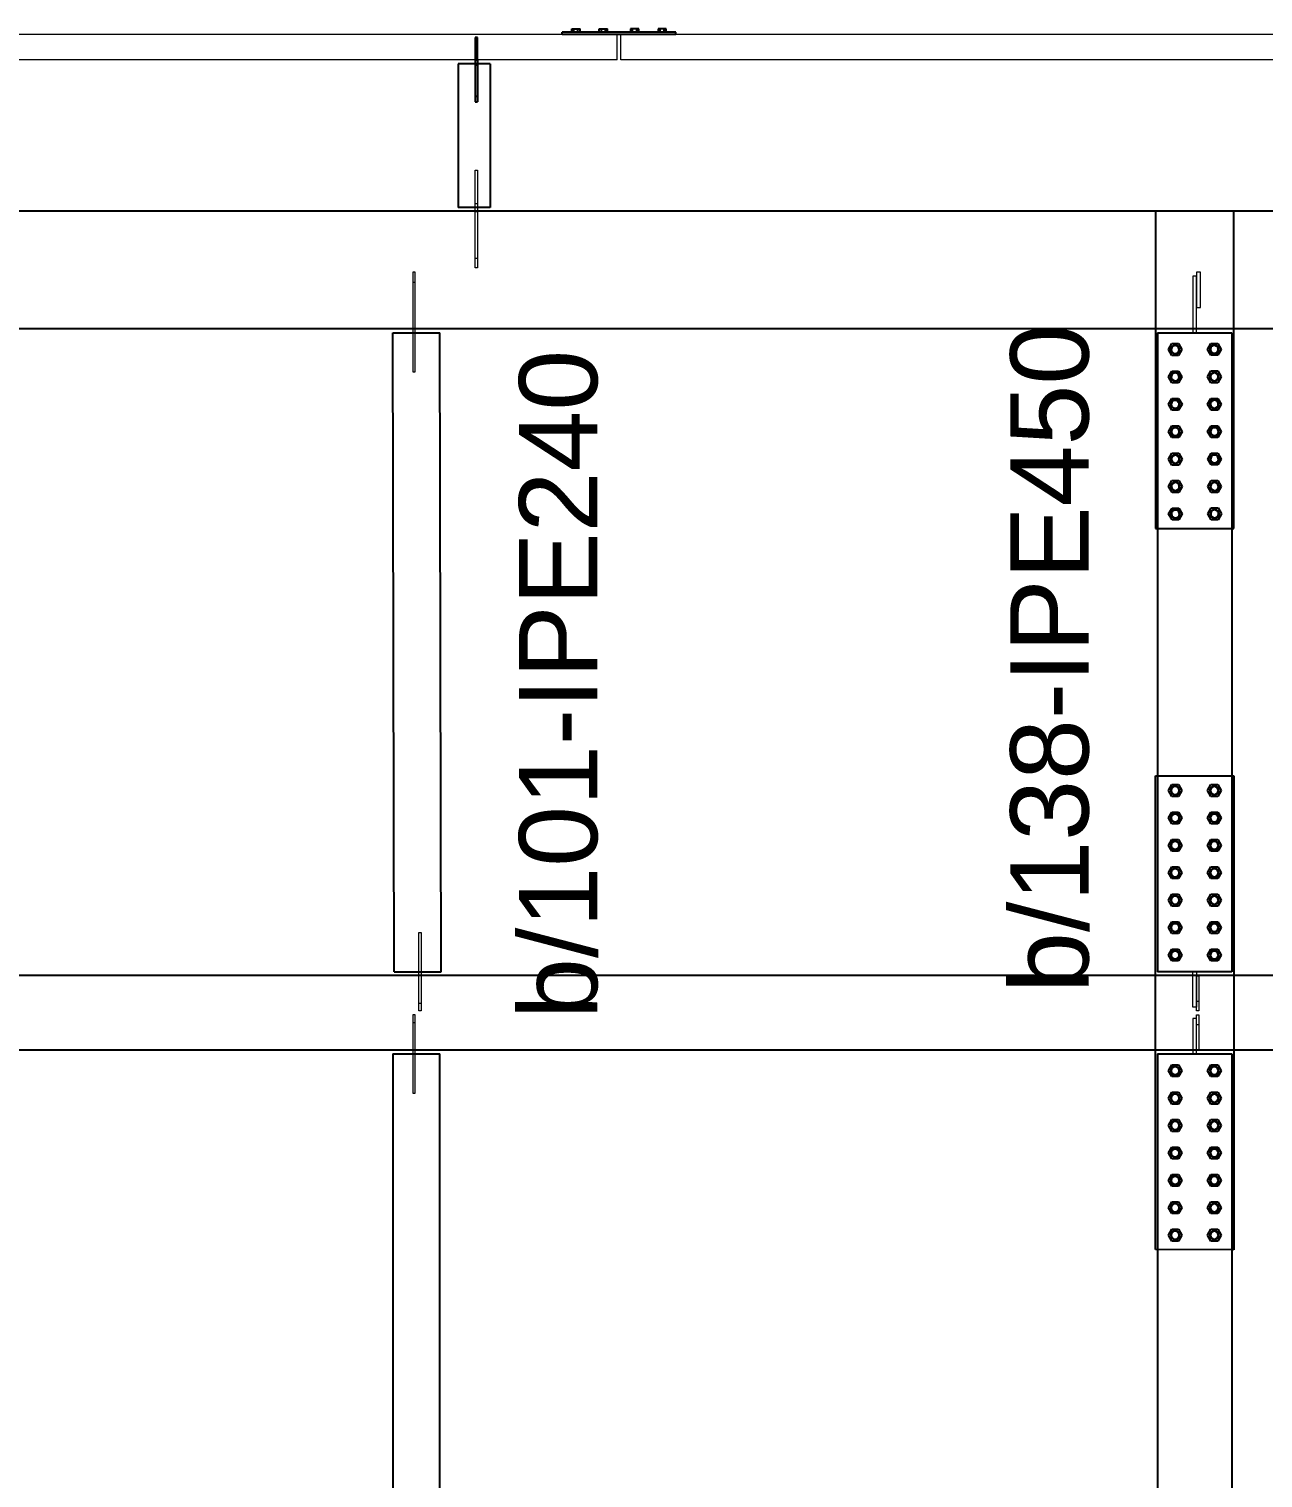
# Model space of a CAD drawing. Header units: millimetres. Extents: x -158 to 97215, y -53820 to 8373.
# Drawn here: x 76726 to 79878, y -29893 to -26192 of the extents above; entities that cross this region are included whole.
import ezdxf
from ezdxf.enums import TextEntityAlignment as Align

# ---------------------------------------------------------------- set-up
doc = ezdxf.new("R2010")
doc.units = ezdxf.units.MM
doc.header["$LTSCALE"] = 0.8
for name, color, linetype, lineweight in [('0-1', 7, 'Continuous', 5), ('E_TEXTO', 3, 'Continuous', 9), ('P-PLATINA', 6, 'Continuous', 15)]:
    doc.layers.add(name, color=color, linetype=linetype, lineweight=lineweight)
doc.layers.add('VIGAS', color=8, linetype='Continuous')
doc.styles.add('VERDANA', font='arial.ttf')

msp = doc.modelspace()

# ---------------------------------------------------------------- linework, layer by layer
at = {"color": 1, "linetype": 'Continuous'}
for centre, radius, start, end in [((79653.5, -27010.7), 11.5, 108.1023, 288.1023), ((79653.5, -27010.7), 10, 0.1023, 180.1023), ((79653.5, -27010.7), 10, 180.1023, 0.1023), ((79653.5, -27010.7), 11.5, 288.1023, 108.1023), ((79753.5, -27010.5), 11.5, 108.1023, 288.1023), ((79753.5, -27010.5), 10, 0.1023, 180.1023), ((79753.5, -27010.5), 10, 180.1023, 0.1023), ((79753.5, -27010.5), 11.5, 288.1023, 108.1023), ((79653.6, -27080.7), 11.5, 108.1023, 288.1023), ((79653.6, -27080.7), 10, 0.1023, 180.1023), ((79653.6, -27080.7), 10, 180.1023, 0.1023), ((79653.6, -27080.7), 11.5, 288.1023, 108.1023), ((79753.6, -27080.5), 11.5, 108.1023, 288.1023), ((79753.6, -27080.5), 10, 0.1023, 180.1023), ((79753.6, -27080.5), 10, 180.1023, 0.1023), ((79753.6, -27080.5), 11.5, 288.1023, 108.1023), ((79653.7, -27150.7), 11.5, 108.1023, 288.1023), ((79653.7, -27150.7), 10, 0.1023, 180.1023), ((79653.7, -27150.7), 10, 180.1023, 0.1023), ((79653.7, -27150.7), 11.5, 288.1023, 108.1023), ((79753.7, -27150.5), 11.5, 108.1023, 288.1023), ((79753.7, -27150.5), 10, 0.1023, 180.1023), ((79753.7, -27150.5), 10, 180.1023, 0.1023), ((79753.7, -27150.5), 11.5, 288.1023, 108.1023), ((79653.9, -27220.7), 11.5, 108.1023, 288.1023), ((79653.9, -27220.7), 10, 0.1023, 180.1023), ((79653.9, -27220.7), 10, 180.1023, 0.1023), ((79653.9, -27220.7), 11.5, 288.1023, 108.1023), ((79753.9, -27220.5), 11.5, 108.1023, 288.1023), ((79753.9, -27220.5), 10, 0.1023, 180.1023), ((79753.9, -27220.5), 10, 180.1023, 0.1023), ((79753.9, -27220.5), 11.5, 288.1023, 108.1023), ((79654, -27290.7), 11.5, 108.1023, 288.1023), ((79654, -27290.7), 10, 0.1023, 180.1023), ((79654, -27290.7), 10, 180.1023, 0.1023), ((79654, -27290.7), 11.5, 288.1023, 108.1023), ((79754, -27290.5), 11.5, 108.1023, 288.1023), ((79754, -27290.5), 10, 0.1023, 180.1023), ((79754, -27290.5), 10, 180.1023, 0.1023), ((79754, -27290.5), 11.5, 288.1023, 108.1023), ((79654.1, -27360.7), 11.5, 108.1023, 288.1023), ((79654.1, -27360.7), 10, 0.1023, 180.1023), ((79654.1, -27360.7), 10, 180.1023, 0.1023), ((79654.1, -27360.7), 11.5, 288.1023, 108.1023), ((79754.1, -27360.5), 11.5, 108.1023, 288.1023), ((79754.1, -27360.5), 10, 0.1023, 180.1023), ((79754.1, -27360.5), 10, 180.1023, 0.1023), ((79754.1, -27360.5), 11.5, 288.1023, 108.1023), ((79654.2, -27430.7), 11.5, 288.1023, 108.1023), ((79754.2, -27430.5), 11.5, 108.1023, 288.1023), ((79754.2, -27430.5), 11.5, 288.1023, 108.1023), ((79654.2, -27430.7), 11.5, 108.1023, 288.1023), ((79654.2, -27430.7), 10, 0.1023, 180.1023), ((79654.2, -27430.7), 10, 180.1023, 0.1023), ((79754.2, -27430.5), 10, 0.1023, 180.1023), ((79754.2, -27430.5), 10, 180.1023, 0.1023), ((79653.5, -28137), 11.5, 108, 288), ((79653.5, -28137), 10, 0, 180), ((79653.5, -28137), 10, 180, 0), ((79653.5, -28137), 11.5, 288, 108), ((79753.5, -28137), 11.5, 108, 288), ((79753.5, -28137), 10, 0, 180), ((79753.5, -28137), 10, 180, 0), ((79753.5, -28137), 11.5, 288, 108), ((79653.5, -28207), 11.5, 108, 288), ((79653.5, -28207), 11.5, 288, 108), ((79753.5, -28207), 11.5, 108, 288), ((79753.5, -28207), 11.5, 288, 108), ((79653.5, -28207), 10, 0, 180), ((79653.5, -28207), 10, 180, 0), ((79753.5, -28207), 10, 0, 180), ((79753.5, -28207), 10, 180, 0), ((79653.5, -28277), 11.5, 108, 288), ((79653.5, -28277), 10, 0, 180), ((79653.5, -28277), 11.5, 288, 108), ((79753.5, -28277), 11.5, 108, 288), ((79753.5, -28277), 10, 0, 180), ((79753.5, -28277), 11.5, 288, 108), ((79653.5, -28277), 10, 180, 0), ((79753.5, -28277), 10, 180, 0), ((79653.5, -28347), 11.5, 108, 288), ((79653.5, -28347), 10, 0, 180), ((79653.5, -28347), 11.5, 288, 108), ((79753.5, -28347), 11.5, 108, 288), ((79753.5, -28347), 10, 0, 180), ((79753.5, -28347), 11.5, 288, 108), ((79653.5, -28347), 10, 180, 0), ((79753.5, -28347), 10, 180, 0), ((79653.5, -28417), 11.5, 108, 288), ((79653.5, -28417), 10, 0, 180), ((79653.5, -28417), 10, 180, 0), ((79653.5, -28417), 11.5, 288, 108), ((79753.5, -28417), 11.5, 108, 288), ((79753.5, -28417), 10, 0, 180), ((79753.5, -28417), 10, 180, 0), ((79753.5, -28417), 11.5, 288, 108), ((79653.5, -28487), 11.5, 108, 288), ((79653.5, -28487), 10, 0, 180), ((79653.5, -28487), 10, 180, 0), ((79653.5, -28487), 11.5, 288, 108), ((79753.5, -28487), 11.5, 108, 288), ((79753.5, -28487), 10, 0, 180), ((79753.5, -28487), 10, 180, 0), ((79753.5, -28487), 11.5, 288, 108), ((79653.5, -28557), 11.5, 108, 288), ((79653.5, -28557), 10, 0, 180), ((79653.5, -28557), 10, 180, 0), ((79653.5, -28557), 11.5, 288, 108), ((79753.5, -28557), 11.5, 108, 288), ((79753.5, -28557), 10, 0, 180), ((79753.5, -28557), 10, 180, 0), ((79753.5, -28557), 11.5, 288, 108), ((79653.5, -28852.5), 11.5, 108, 288), ((79653.5, -28852.5), 10, 0, 180), ((79653.5, -28852.5), 10, 180, 0), ((79653.5, -28852.5), 11.5, 288, 108), ((79753.5, -28852.5), 11.5, 108, 288), ((79753.5, -28852.5), 10, 0, 180), ((79753.5, -28852.5), 10, 180, 0), ((79753.5, -28852.5), 11.5, 288, 108), ((79653.5, -28922.5), 11.5, 108, 288), ((79653.5, -28922.5), 10, 0, 180), ((79653.5, -28922.5), 10, 180, 0), ((79653.5, -28922.5), 11.5, 288, 108), ((79753.5, -28922.5), 11.5, 108, 288), ((79753.5, -28922.5), 10, 0, 180), ((79753.5, -28922.5), 10, 180, 0), ((79753.5, -28922.5), 11.5, 288, 108), ((79653.5, -28992.5), 11.5, 108, 288), ((79653.5, -28992.5), 10, 0, 180), ((79653.5, -28992.5), 10, 180, 0), ((79653.5, -28992.5), 11.5, 288, 108), ((79753.5, -28992.5), 11.5, 108, 288), ((79753.5, -28992.5), 10, 0, 180), ((79753.5, -28992.5), 10, 180, 0), ((79753.5, -28992.5), 11.5, 288, 108), ((79653.5, -29062.5), 11.5, 108, 288), ((79653.5, -29062.5), 10, 0, 180), ((79653.5, -29062.5), 10, 180, 0), ((79653.5, -29062.5), 11.5, 288, 108), ((79753.5, -29062.5), 11.5, 108, 288), ((79753.5, -29062.5), 10, 0, 180), ((79753.5, -29062.5), 10, 180, 0), ((79753.5, -29062.5), 11.5, 288, 108), ((79653.5, -29132.5), 11.5, 108, 288), ((79653.5, -29132.5), 11.5, 288, 108), ((79753.5, -29132.5), 11.5, 108, 288), ((79753.5, -29132.5), 11.5, 288, 108), ((79653.5, -29132.5), 10, 0, 180), ((79653.5, -29132.5), 10, 180, 0), ((79753.5, -29132.5), 10, 0, 180), ((79753.5, -29132.5), 10, 180, 0), ((79653.5, -29202.5), 11.5, 108, 288), ((79653.5, -29202.5), 10, 0, 180), ((79653.5, -29202.5), 11.5, 288, 108), ((79753.5, -29202.5), 11.5, 108, 288), ((79753.5, -29202.5), 10, 0, 180), ((79753.5, -29202.5), 11.5, 288, 108), ((79653.5, -29202.5), 10, 180, 0), ((79753.5, -29202.5), 10, 180, 0), ((79653.5, -29272.5), 11.5, 108, 288), ((79653.5, -29272.5), 10, 0, 180), ((79653.5, -29272.5), 11.5, 288, 108), ((79753.5, -29272.5), 11.5, 108, 288), ((79753.5, -29272.5), 10, 0, 180), ((79753.5, -29272.5), 11.5, 288, 108), ((79653.5, -29272.5), 10, 180, 0), ((79753.5, -29272.5), 10, 180, 0)]:
    msp.add_arc(centre, radius, start, end, dxfattribs=at)
at = {"layer": '0-1', "color": 8}
for p, q in [((78228.3, -26206.2), (75883.3, -26206.2)), ((78228.3, -26271.2), (78228.3, -26206.2)), ((90228.3, -26206.2), (78238.3, -26206.2)), ((78238.3, -26271.2), (78238.3, -26206.2)), ((78228.3, -26271.2), (75883.3, -26271.2)), ((90228.3, -26271.2), (78238.3, -26271.2))]:
    msp.add_line(p, q, dxfattribs=at)
at = {"layer": 'P-PLATINA'}
for p, q in [((77865.8, -26637.8), (77871.8, -26637.8)), ((77865.8, -26777.1), (77871.8, -26777.1)), ((77706.7, -26838.6), (77712.7, -26838.6)), ((79708.2, -28675), (79714.2, -28675)), ((77722, -28680), (77728, -28680)), ((77706.7, -28729.4), (77712.7, -28729.4)), ((79708.2, -28734.4), (79714.2, -28734.4))]:
    msp.add_line(p, q, dxfattribs=at)
for points in [[(77865.8, -26657.8), (77865.8, -26647.8), (77865.8, -26552.8), (77871.8, -26552.8), (77871.8, -26647.8), (77871.8, -26657.8)], [(77871.8, -26657.8), (77871.8, -26802.1), (77865.8, -26802.1), (77865.8, -26657.8)], [(79708.2, -26967.8), (79708.2, -26823.5), (79698.8, -26823.5), (79698.8, -26967.8)], [(79708.2, -28599.7), (79708.2, -28690), (79698.8, -28690), (79698.8, -28599.7)], [(79714.2, -28610), (79714.2, -28700), (79708.2, -28700), (79708.2, -28610)], [(79708.2, -28799.4), (79708.2, -28709.4), (79714.2, -28709.4), (79714.2, -28799.4)], [(79708.2, -28809.7), (79708.2, -28719.4), (79698.8, -28719.4), (79698.8, -28809.7)]]:
    msp.add_lwpolyline(points, dxfattribs=at)
for points in [[(77712.7, -26967.8), (77712.7, -26957.8), (77712.7, -26813.6), (77706.7, -26813.6), (77706.7, -26957.8), (77706.7, -26967.8), (77706.7, -27067.8), (77712.7, -27067.8)], [(79718.2, -26813.5), (79708.2, -26813.5), (79708.2, -26903.5), (79718.2, -26903.5)], [(77722, -28700), (77722, -28609.7), (77722, -28599.7), (77722, -28499.7), (77728, -28499.7), (77728, -28599.7), (77728, -28609.7), (77728, -28700)], [(77712.7, -28809.7), (77712.7, -28799.7), (77712.7, -28709.4), (77706.7, -28709.4), (77706.7, -28799.7), (77706.7, -28809.7), (77706.7, -28909.7), (77712.7, -28909.7)]]:
    msp.add_lwpolyline(points, close=True, dxfattribs=at)
at = {"layer": 'VIGAS'}
for p, q in [((78112.9, -26200.2), (78112.9, -26192.2)), ((78112.9, -26192.2), (78133.7, -26192.2)), ((78118.1, -26200.2), (78118.1, -26192.2)), ((78128.5, -26200.2), (78128.5, -26192.2)), ((78133.7, -26200.2), (78133.7, -26192.2)), ((78182.9, -26200.2), (78182.9, -26192.2)), ((78182.9, -26192.2), (78203.7, -26192.2)), ((78188.1, -26200.2), (78188.1, -26192.2)), ((78198.5, -26200.2), (78198.5, -26192.2)), ((78203.7, -26200.2), (78203.7, -26192.2)), ((78283.7, -26192.2), (78262.9, -26192.2)), ((78262.9, -26192.2), (78262.9, -26200.2)), ((78268.1, -26200.2), (78268.1, -26192.2)), ((78278.5, -26200.2), (78278.5, -26192.2)), ((78283.7, -26200.2), (78283.7, -26192.2)), ((78353.7, -26192.2), (78332.9, -26192.2)), ((78332.9, -26192.2), (78332.9, -26200.2)), ((78338.1, -26200.2), (78338.1, -26192.2)), ((78348.5, -26200.2), (78348.5, -26192.2)), ((78353.7, -26200.2), (78353.7, -26192.2)), ((77871.8, -26213.7), (77865.8, -26213.7)), ((77865.8, -26213.7), (77865.8, -26271.2)), ((77865.8, -26223.7), (77871.8, -26223.7)), ((77871.8, -26271.2), (77871.8, -26213.7)), ((78378.3, -26200.2), (78088.3, -26200.2)), ((78088.3, -26206.2), (78088.3, -26200.2)), ((78228.3, -26206.2), (78088.3, -26206.2)), ((78238.3, -26206.2), (78228.3, -26206.2)), ((78378.3, -26206.2), (78238.3, -26206.2)), ((78378.3, -26206.2), (78378.3, -26200.2)), ((77865.8, -26271.2), (77865.8, -26281.2)), ((77865.8, -26271.2), (77871.8, -26271.2)), ((77871.8, -26271.2), (77871.8, -26281.2)), ((77904.3, -26281.2), (77822.3, -26281.2)), ((77822.3, -26281.2), (77822.3, -26647.8)), ((77865.8, -26281.2), (77865.8, -26378.7)), ((77865.8, -26283.7), (77871.8, -26283.7)), ((77871.8, -26281.2), (77871.8, -26378.7)), ((77904.3, -26281.2), (77904.3, -26647.8)), ((77865.8, -26363.7), (77871.8, -26363.7)), ((77865.8, -26378.7), (77871.8, -26378.7)), ((79738, -26657.8), (76038.2, -26657.8)), ((77904.3, -26647.8), (77822.3, -26647.8)), ((77865.8, -26657.8), (77871.8, -26657.8)), ((79803.5, -26657.7), (79603.5, -26658)), ((79603.5, -26658), (79603.5, -27468.2)), ((79803.5, -26657.8), (79738, -26657.8)), ((83763.3, -26657.7), (79803.5, -26657.8)), ((79803.5, -27467.8), (79803.5, -26657.7)), ((79603.5, -26957.8), (76038.2, -26957.8)), ((77658.9, -28599.7), (77655.7, -26967.8)), ((77655.7, -26967.8), (77775.7, -26967.8)), ((77778.9, -28599.7), (77775.7, -26967.8)), ((79803.5, -26957.8), (79603.5, -26957.8)), ((79608.5, -26967.8), (79798.5, -26967.8)), ((79608.5, -26967.8), (79608.5, -27468.2)), ((79798.5, -26967.8), (79798.5, -27467.9)), ((83725.7, -26957.7), (79803.5, -26957.8)), ((79636.2, -27010.7), (79644.8, -26995.7)), ((79644.8, -27025.7), (79636.2, -27010.7)), ((79644.8, -26995.7), (79662.1, -26995.7)), ((79662.1, -26995.7), (79670.8, -27010.6)), ((79670.8, -27010.6), (79662.2, -27025.7)), ((79736.2, -27010.5), (79744.8, -26995.5)), ((79744.8, -27025.5), (79736.2, -27010.5)), ((79744.8, -26995.5), (79762.1, -26995.5)), ((79762.1, -26995.5), (79770.8, -27010.5)), ((79770.8, -27010.5), (79762.2, -27025.5)), ((79662.2, -27025.7), (79644.8, -27025.7)), ((79762.2, -27025.5), (79744.8, -27025.5)), ((79636.3, -27080.7), (79644.9, -27065.7)), ((79645, -27095.7), (79636.3, -27080.7)), ((79644.9, -27065.7), (79662.2, -27065.7)), ((79662.2, -27065.7), (79670.9, -27080.6)), ((79670.9, -27080.6), (79662.3, -27095.7)), ((79736.3, -27080.5), (79744.9, -27065.5)), ((79745, -27095.5), (79736.3, -27080.5)), ((79744.9, -27065.5), (79762.2, -27065.5)), ((79762.2, -27065.5), (79770.9, -27080.5)), ((79770.9, -27080.5), (79762.3, -27095.5)), ((79662.3, -27095.7), (79645, -27095.7)), ((79762.3, -27095.5), (79745, -27095.5)), ((79636.4, -27150.7), (79645, -27135.7)), ((79645.1, -27165.7), (79636.4, -27150.7)), ((79645, -27135.7), (79662.4, -27135.7)), ((79662.4, -27135.7), (79671.1, -27150.6)), ((79671.1, -27150.6), (79662.4, -27165.7)), ((79736.4, -27150.5), (79745, -27135.5)), ((79745.1, -27165.5), (79736.4, -27150.5)), ((79745, -27135.5), (79762.4, -27135.5)), ((79762.4, -27135.5), (79771.1, -27150.5)), ((79771.1, -27150.5), (79762.4, -27165.5)), ((79662.4, -27165.7), (79645.1, -27165.7)), ((79762.4, -27165.5), (79745.1, -27165.5)), ((79636.5, -27220.7), (79645.2, -27205.7)), ((79645.2, -27235.7), (79636.5, -27220.7)), ((79645.2, -27205.7), (79662.5, -27205.7)), ((79662.5, -27205.7), (79671.2, -27220.6)), ((79671.2, -27220.6), (79662.5, -27235.7)), ((79736.5, -27220.5), (79745.2, -27205.5)), ((79745.2, -27235.5), (79736.5, -27220.5)), ((79745.2, -27205.5), (79762.5, -27205.5)), ((79762.5, -27205.5), (79771.2, -27220.5)), ((79771.2, -27220.5), (79762.5, -27235.5)), ((79662.5, -27235.7), (79645.2, -27235.7)), ((79762.5, -27235.5), (79745.2, -27235.5)), ((79636.7, -27290.7), (79645.3, -27275.7)), ((79645.3, -27305.7), (79636.7, -27290.7)), ((79645.3, -27275.7), (79662.6, -27275.7)), ((79662.7, -27305.7), (79645.3, -27305.7)), ((79662.6, -27275.7), (79671.3, -27290.6)), ((79671.3, -27290.6), (79662.7, -27305.7)), ((79736.7, -27290.5), (79745.3, -27275.5)), ((79745.3, -27305.5), (79736.7, -27290.5)), ((79745.3, -27275.5), (79762.6, -27275.5)), ((79762.7, -27305.5), (79745.3, -27305.5)), ((79762.6, -27275.5), (79771.3, -27290.5)), ((79771.3, -27290.5), (79762.7, -27305.5)), ((79636.8, -27360.7), (79645.4, -27345.7)), ((79645.4, -27345.7), (79662.7, -27345.7)), ((79662.7, -27345.7), (79671.4, -27360.6)), ((79736.8, -27360.5), (79745.4, -27345.5)), ((79745.4, -27345.5), (79762.7, -27345.5)), ((79762.7, -27345.5), (79771.4, -27360.5)), ((79645.5, -27375.7), (79636.8, -27360.7)), ((79662.8, -27375.7), (79645.5, -27375.7)), ((79671.4, -27360.6), (79662.8, -27375.7)), ((79745.5, -27375.5), (79736.8, -27360.5)), ((79762.8, -27375.5), (79745.5, -27375.5)), ((79771.4, -27360.5), (79762.8, -27375.5)), ((79636.9, -27430.7), (79645.5, -27415.7)), ((79645.5, -27415.7), (79662.9, -27415.7)), ((79662.9, -27415.7), (79671.6, -27430.6)), ((79736.9, -27430.5), (79745.5, -27415.5)), ((79745.5, -27415.5), (79762.9, -27415.5)), ((79762.9, -27415.5), (79771.6, -27430.5)), ((79645.6, -27445.7), (79636.9, -27430.7)), ((79662.9, -27445.7), (79645.6, -27445.7)), ((79671.6, -27430.6), (79662.9, -27445.7)), ((79745.6, -27445.5), (79736.9, -27430.5)), ((79762.9, -27445.5), (79745.6, -27445.5)), ((79771.6, -27430.5), (79762.9, -27445.5)), ((79603.5, -27468.2), (79803.5, -27467.8)), ((79608.5, -27468.2), (79608.5, -28099.4)), ((79798.5, -27467.9), (79798.5, -28099.7)), ((79603.5, -28099.4), (79803.5, -28099.7)), ((79603.5, -29309.4), (79603.5, -28099.4)), ((79608.5, -28099.4), (79608.5, -28599.7)), ((79636.2, -28137), (79644.8, -28122)), ((79644.8, -28122), (79662.1, -28122)), ((79662.1, -28122), (79670.8, -28137)), ((79736.2, -28137), (79744.8, -28122)), ((79744.8, -28122), (79762.1, -28122)), ((79762.1, -28122), (79770.8, -28137)), ((79798.5, -28099.7), (79798.5, -28599.7)), ((79803.5, -28099.7), (79803.5, -29309.7)), ((79644.8, -28152), (79636.2, -28137)), ((79662.1, -28152), (79644.8, -28152)), ((79670.8, -28137), (79662.1, -28152)), ((79744.8, -28152), (79736.2, -28137)), ((79762.1, -28152), (79744.8, -28152)), ((79770.8, -28137), (79762.1, -28152)), ((79636.2, -28207), (79644.8, -28192)), ((79644.8, -28192), (79662.1, -28192)), ((79662.1, -28192), (79670.8, -28207)), ((79736.2, -28207), (79744.8, -28192)), ((79744.8, -28192), (79762.1, -28192)), ((79762.1, -28192), (79770.8, -28207)), ((79644.8, -28222), (79636.2, -28207)), ((79662.1, -28222), (79644.8, -28222)), ((79670.8, -28207), (79662.1, -28222)), ((79744.8, -28222), (79736.2, -28207)), ((79762.1, -28222), (79744.8, -28222)), ((79770.8, -28207), (79762.1, -28222)), ((79636.2, -28277), (79644.8, -28262)), ((79644.8, -28262), (79662.1, -28262)), ((79662.1, -28262), (79670.8, -28277)), ((79736.2, -28277), (79744.8, -28262)), ((79744.8, -28262), (79762.1, -28262)), ((79762.1, -28262), (79770.8, -28277)), ((79644.8, -28292), (79636.2, -28277)), ((79662.1, -28292), (79644.8, -28292)), ((79670.8, -28277), (79662.1, -28292)), ((79744.8, -28292), (79736.2, -28277)), ((79762.1, -28292), (79744.8, -28292)), ((79770.8, -28277), (79762.1, -28292)), ((79636.2, -28347), (79644.8, -28332)), ((79644.8, -28332), (79662.1, -28332)), ((79662.1, -28332), (79670.8, -28347)), ((79736.2, -28347), (79744.8, -28332)), ((79744.8, -28332), (79762.1, -28332)), ((79762.1, -28332), (79770.8, -28347)), ((79644.8, -28362), (79636.2, -28347)), ((79662.1, -28362), (79644.8, -28362)), ((79670.8, -28347), (79662.1, -28362)), ((79744.8, -28362), (79736.2, -28347)), ((79762.1, -28362), (79744.8, -28362)), ((79770.8, -28347), (79762.1, -28362)), ((79636.2, -28417), (79644.8, -28402)), ((79644.8, -28432), (79636.2, -28417)), ((79644.8, -28402), (79662.1, -28402)), ((79662.1, -28402), (79670.8, -28417)), ((79670.8, -28417), (79662.1, -28432)), ((79736.2, -28417), (79744.8, -28402)), ((79744.8, -28432), (79736.2, -28417)), ((79744.8, -28402), (79762.1, -28402)), ((79762.1, -28402), (79770.8, -28417)), ((79770.8, -28417), (79762.1, -28432)), ((79662.1, -28432), (79644.8, -28432)), ((79762.1, -28432), (79744.8, -28432)), ((79636.2, -28487), (79644.8, -28472)), ((79644.8, -28502), (79636.2, -28487)), ((79644.8, -28472), (79662.1, -28472)), ((79662.1, -28472), (79670.8, -28487)), ((79670.8, -28487), (79662.1, -28502)), ((79736.2, -28487), (79744.8, -28472)), ((79744.8, -28502), (79736.2, -28487)), ((79744.8, -28472), (79762.1, -28472)), ((79762.1, -28472), (79770.8, -28487)), ((79770.8, -28487), (79762.1, -28502)), ((79662.1, -28502), (79644.8, -28502)), ((79762.1, -28502), (79744.8, -28502)), ((79636.2, -28557), (79644.8, -28542)), ((79644.8, -28572), (79636.2, -28557)), ((79644.8, -28542), (79662.1, -28542)), ((79662.1, -28542), (79670.8, -28557)), ((79670.8, -28557), (79662.1, -28572)), ((79736.2, -28557), (79744.8, -28542)), ((79744.8, -28572), (79736.2, -28557)), ((79744.8, -28542), (79762.1, -28542)), ((79762.1, -28542), (79770.8, -28557)), ((79770.8, -28557), (79762.1, -28572)), ((77658.9, -28599.7), (77778.9, -28599.7)), ((79798.5, -28599.7), (79608.5, -28599.7)), ((79662.1, -28572), (79644.8, -28572)), ((79762.1, -28572), (79744.8, -28572)), ((79603.5, -28609.7), (76405.7, -28609.7)), ((79803.5, -28609.7), (79603.5, -28609.7)), ((79714.2, -28610), (79708.2, -28610)), ((82642.5, -28609.7), (79803.5, -28609.7)), ((79603.5, -28799.7), (76405.7, -28799.7)), ((77655.8, -28809.7), (77655.8, -33164.6)), ((77655.8, -28809.7), (77775.8, -28809.7)), ((77775.8, -33164.6), (77775.8, -28809.7)), ((79803.5, -28799.7), (79603.5, -28799.7)), ((79608.5, -28809.7), (79608.5, -29309.4)), ((79608.5, -28809.7), (79798.5, -28809.7)), ((79708.2, -28799.4), (79714.2, -28799.4)), ((79798.5, -28809.7), (79798.5, -29309.7)), ((82642.5, -28799.7), (79803.5, -28799.7)), ((79636.2, -28852.5), (79644.8, -28837.5)), ((79644.8, -28867.5), (79636.2, -28852.5)), ((79644.8, -28837.5), (79662.1, -28837.5)), ((79662.1, -28837.5), (79670.8, -28852.5)), ((79670.8, -28852.5), (79662.1, -28867.5)), ((79736.2, -28852.5), (79744.8, -28837.5)), ((79744.8, -28867.5), (79736.2, -28852.5)), ((79744.8, -28837.5), (79762.1, -28837.5)), ((79762.1, -28837.5), (79770.8, -28852.5)), ((79770.8, -28852.5), (79762.1, -28867.5)), ((79662.1, -28867.5), (79644.8, -28867.5)), ((79762.1, -28867.5), (79744.8, -28867.5)), ((79636.2, -28922.5), (79644.8, -28907.5)), ((79644.8, -28937.5), (79636.2, -28922.5)), ((79644.8, -28907.5), (79662.1, -28907.5)), ((79662.1, -28907.5), (79670.8, -28922.5)), ((79670.8, -28922.5), (79662.1, -28937.5)), ((79736.2, -28922.5), (79744.8, -28907.5)), ((79744.8, -28937.5), (79736.2, -28922.5)), ((79744.8, -28907.5), (79762.1, -28907.5)), ((79762.1, -28907.5), (79770.8, -28922.5)), ((79770.8, -28922.5), (79762.1, -28937.5)), ((79662.1, -28937.5), (79644.8, -28937.5)), ((79762.1, -28937.5), (79744.8, -28937.5)), ((79636.2, -28992.5), (79644.8, -28977.5)), ((79644.8, -29007.5), (79636.2, -28992.5)), ((79644.8, -28977.5), (79662.1, -28977.5)), ((79662.1, -29007.5), (79644.8, -29007.5)), ((79662.1, -28977.5), (79670.8, -28992.5)), ((79670.8, -28992.5), (79662.1, -29007.5)), ((79736.2, -28992.5), (79744.8, -28977.5)), ((79744.8, -29007.5), (79736.2, -28992.5)), ((79744.8, -28977.5), (79762.1, -28977.5)), ((79762.1, -29007.5), (79744.8, -29007.5)), ((79762.1, -28977.5), (79770.8, -28992.5)), ((79770.8, -28992.5), (79762.1, -29007.5)), ((79636.2, -29062.5), (79644.8, -29047.5)), ((79644.8, -29047.5), (79662.1, -29047.5)), ((79662.1, -29047.5), (79670.8, -29062.5)), ((79736.2, -29062.5), (79744.8, -29047.5)), ((79744.8, -29047.5), (79762.1, -29047.5)), ((79762.1, -29047.5), (79770.8, -29062.5)), ((79644.8, -29077.5), (79636.2, -29062.5)), ((79662.1, -29077.5), (79644.8, -29077.5)), ((79670.8, -29062.5), (79662.1, -29077.5)), ((79744.8, -29077.5), (79736.2, -29062.5)), ((79762.1, -29077.5), (79744.8, -29077.5)), ((79770.8, -29062.5), (79762.1, -29077.5)), ((79636.2, -29132.5), (79644.8, -29117.5)), ((79644.8, -29117.5), (79662.1, -29117.5)), ((79662.1, -29117.5), (79670.8, -29132.5)), ((79736.2, -29132.5), (79744.8, -29117.5)), ((79744.8, -29117.5), (79762.1, -29117.5)), ((79762.1, -29117.5), (79770.8, -29132.5)), ((79644.8, -29147.5), (79636.2, -29132.5)), ((79662.1, -29147.5), (79644.8, -29147.5)), ((79670.8, -29132.5), (79662.1, -29147.5)), ((79744.8, -29147.5), (79736.2, -29132.5)), ((79762.1, -29147.5), (79744.8, -29147.5)), ((79770.8, -29132.5), (79762.1, -29147.5)), ((79636.2, -29202.5), (79644.8, -29187.5)), ((79644.8, -29187.5), (79662.1, -29187.5)), ((79662.1, -29187.5), (79670.8, -29202.5)), ((79736.2, -29202.5), (79744.8, -29187.5)), ((79744.8, -29187.5), (79762.1, -29187.5)), ((79762.1, -29187.5), (79770.8, -29202.5)), ((79644.8, -29217.5), (79636.2, -29202.5)), ((79662.1, -29217.5), (79644.8, -29217.5)), ((79670.8, -29202.5), (79662.1, -29217.5)), ((79744.8, -29217.5), (79736.2, -29202.5)), ((79762.1, -29217.5), (79744.8, -29217.5)), ((79770.8, -29202.5), (79762.1, -29217.5)), ((79636.2, -29272.5), (79644.8, -29257.5)), ((79644.8, -29257.5), (79662.1, -29257.5)), ((79662.1, -29257.5), (79670.8, -29272.5)), ((79736.2, -29272.5), (79744.8, -29257.5)), ((79744.8, -29257.5), (79762.1, -29257.5)), ((79762.1, -29257.5), (79770.8, -29272.5)), ((79644.8, -29287.5), (79636.2, -29272.5)), ((79662.1, -29287.5), (79644.8, -29287.5)), ((79670.8, -29272.5), (79662.1, -29287.5)), ((79744.8, -29287.5), (79736.2, -29272.5)), ((79762.1, -29287.5), (79744.8, -29287.5)), ((79770.8, -29272.5), (79762.1, -29287.5)), ((79803.5, -29309.7), (79603.5, -29309.4)), ((79608.5, -29309.4), (79608.5, -32664.2)), ((79798.5, -29309.7), (79798.5, -32664.5))]:
    msp.add_line(p, q, dxfattribs=at)

# ---------------------------------------------------------------- texts
at = {"layer": 'E_TEXTO', "style": 'VERDANA'}
for s, p in [('b/138-IPE450', (79432.4, -27799.5)), ('b/101-IPE240', (78177.9, -27865.9))]:
    msp.add_text(s, height=200, rotation=90, dxfattribs=at).set_placement(p, align=Align.CENTER)

doc.saveas('drawing.dxf')
